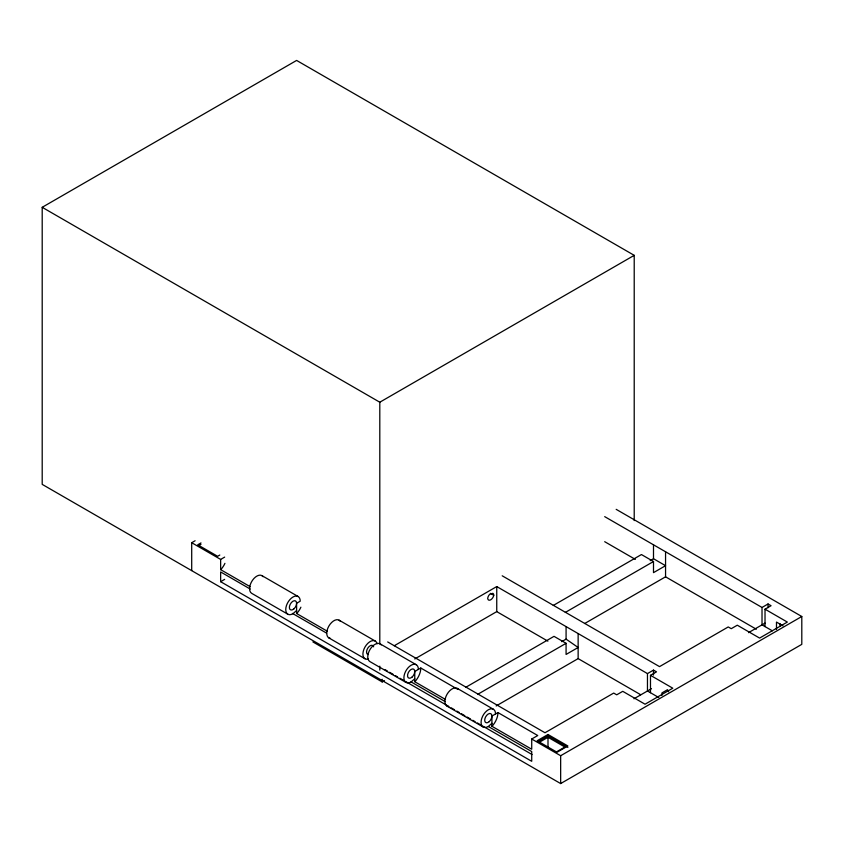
<?xml version="1.0" encoding="UTF-8"?>
<svg xmlns="http://www.w3.org/2000/svg" width="844" height="844" viewBox="0 0 844 844"><rect width="100%" height="100%" fill="white"/><g stroke="black" fill="none" stroke-linecap="round" stroke-linejoin="round"><path stroke-width="1.27" d="M250.193 586.707L220.643 569.647L221.845 568.371A13.641 7.881 -60 0 0 224.926 563.338M296.603 610.507L292.984 613.715A10.233 5.908 -60 0 1 285.747 609.537A10.233 5.908 -60 0 1 292.984 597.014A10.233 5.908 -60 0 1 300.221 601.192L296.603 603.281L296.603 613.504L327.345 631.249M296.603 613.504L297.805 612.227A13.641 7.881 -60 0 0 300.886 607.184M414.763 678.734L411.144 681.941A10.233 5.908 -60 0 1 403.907 677.764A10.233 5.908 -60 0 1 411.144 665.23A10.233 5.908 -60 0 1 418.381 669.408M445.505 699.465L414.763 681.72L415.965 680.443A13.641 7.881 -60 0 0 420.787 668.015L457.226 689.052M491.925 723.287L488.307 726.494A10.233 5.908 -60 0 1 481.08 722.316A10.233 5.908 -60 0 1 488.307 709.783A10.233 5.908 -60 0 1 495.544 713.961M491.925 726.273L493.139 724.996A13.641 7.881 -60 0 0 497.96 712.568L537.744 735.535L531.72 739.017L531.72 749.24L491.925 726.273L491.925 716.05L497.96 712.568M616.183 509.343L801.8 616.5L801.8 644.352L560.659 783.57L42.2 484.372L42.2 207.307L296.613 60.43L634.213 255.342L634.213 520.579M42.2 207.307L379.8 402.219L634.213 255.342M191.704 570.555L191.704 542.713L195.112 540.74M200.988 542.924L197.728 544.802L217.625 556.291L219.799 555.035M198.815 545.572L200.988 544.317M191.704 542.713L220.643 559.424L224.662 557.103M250.267 589.059L220.643 571.947L220.643 581.695L224.662 579.374M394.264 645.744L496.747 586.569L647.464 673.586L653.499 670.104L656.505 671.845L650.481 675.327L650.481 692.724M414.763 658.964L496.747 611.626L547.893 641.155M312.881 641.915L382.205 681.941L384.484 680.623M420.787 668.015L414.763 671.497L414.763 681.72M553.274 605.454L641.44 554.55L653.499 561.513L653.499 572.643L665.557 565.691L653.499 558.728L650.207 560.627M565.322 612.417L653.499 561.513M465.856 687.248L554.023 636.344L566.081 643.307L566.081 654.438L578.14 647.485L566.081 639.13L566.081 626.596M584.702 623.505L665.557 576.821L756.34 629.234M561.693 641.662L566.081 639.13M477.915 694.211L566.081 643.307M496.145 705.953L578.14 658.615L640.649 694.707M604.694 516.633L762.016 607.458L768.04 603.977L771.057 605.718L765.023 609.189L765.023 626.596M547.999 734.491L537.143 740.758L557.04 752.247L567.885 745.98L547.999 734.491L547.999 735.884L567.885 747.373M538.229 741.528L547.999 735.884M539.421 742.235L547.999 737.276L564.879 747.024L556.301 751.972M633.96 698.779L651.484 688.672M748.512 632.652L765.023 623.115M531.72 739.017L560.659 755.728L801.8 616.5M765.023 609.189L787.336 622.07L759.6 638.085L737.297 625.204L731.263 628.685L728.245 626.944L659.523 666.623L502.212 575.798M782.989 625.826L776.48 622.07L776.48 629.497M772.313 630.806L762.016 624.855L762.016 607.458M604.694 541.69L635.342 559.382M650.481 675.327L672.784 688.208L645.059 704.212L622.745 691.331L616.721 694.812L613.704 693.072L544.981 732.75L387.691 641.946M490.448 593.374L493.74 595.273A4.368 2.521 -60 0 1 491.408 599.303A4.368 2.521 -60 0 1 488.307 599.841L487.705 598.755A4.262 2.458 -60 0 1 489.942 594.102L492.854 593.321A4.262 2.458 -60 0 1 493.74 595.273M658.816 697.534L647.464 690.983L647.464 673.586M261.925 575.619L298.101 596.508M339.098 620.171L375.263 641.06M380.085 643.845L416.261 664.724M457.258 688.387L493.423 709.276M292.425 613.398L326.607 633.137M410.933 681.815L445.115 701.554M488.412 726.547L531.72 751.55L531.72 761.299L220.643 581.695M385.054 669.661L387.333 670.98M389.611 672.288L393.03 674.261M395.308 675.58L397.587 676.899M399.866 678.217L403.284 680.19M405.563 681.498L448.871 706.502M451.15 707.821L454.568 709.793M456.847 711.102L459.125 712.42M461.404 713.739L464.822 715.712M467.101 717.031L470.519 719.004M472.798 720.312L475.077 721.631M477.356 722.949L480.774 724.922M483.053 726.241L532.047 754.525M287.867 614.221L251.691 593.343A10.233 5.908 -60 0 1 252.409 580.398A10.233 5.908 -60 0 1 263.075 576.684M328.865 637.895L365.03 658.774M406.027 682.448L369.862 661.559A10.233 5.908 -60 0 1 370.569 648.614A10.233 5.908 -60 0 1 381.235 644.911M447.025 706.111L483.201 727M668.67 691.806L667.499 689.706L661.939 692.913L661.939 695.488M780.099 623.695L780.099 626.174M768.04 603.977L768.04 607.701M665.557 551.765L665.557 576.821M653.499 544.802L653.499 558.728M653.499 670.104L653.499 675.073M578.14 633.559L578.14 658.615M560.659 755.728L560.659 783.57M547.999 737.276L547.999 747.373M496.747 586.569L496.747 611.626M382.205 679.325L382.205 681.941M379.8 402.219L379.8 643.835M379.8 666.148L379.8 670.094M220.643 559.424L220.643 569.647M448.523 706.576A10.233 5.908 -60 0 1 447.025 694.295A10.233 5.908 -60 0 1 458.408 689.464M330.363 638.359A10.233 5.908 -60 0 1 328.865 626.079A10.233 5.908 -60 0 1 340.248 621.237M368.343 654.575A5.117 2.954 -60 0 1 367.952 647.875A5.117 2.954 -60 0 1 373.639 646.821M368.279 659.069A10.233 5.908 -60 0 1 365.03 646.968A10.233 5.908 -60 0 1 377.141 643.719M489.246 721.631A5.117 2.954 -60 0 0 490.87 713.707A5.117 2.954 -60 0 0 484.815 719.077A5.117 2.954 -60 0 0 489.246 721.631M293.923 608.862A5.117 2.954 -60 0 0 295.537 600.939A5.117 2.954 -60 0 0 289.492 606.298A5.117 2.954 -60 0 0 293.923 608.862M412.083 677.078A5.117 2.954 -60 0 0 413.697 669.155A5.117 2.954 -60 0 0 407.652 674.525A5.117 2.954 -60 0 0 412.083 677.078"/></g></svg>
